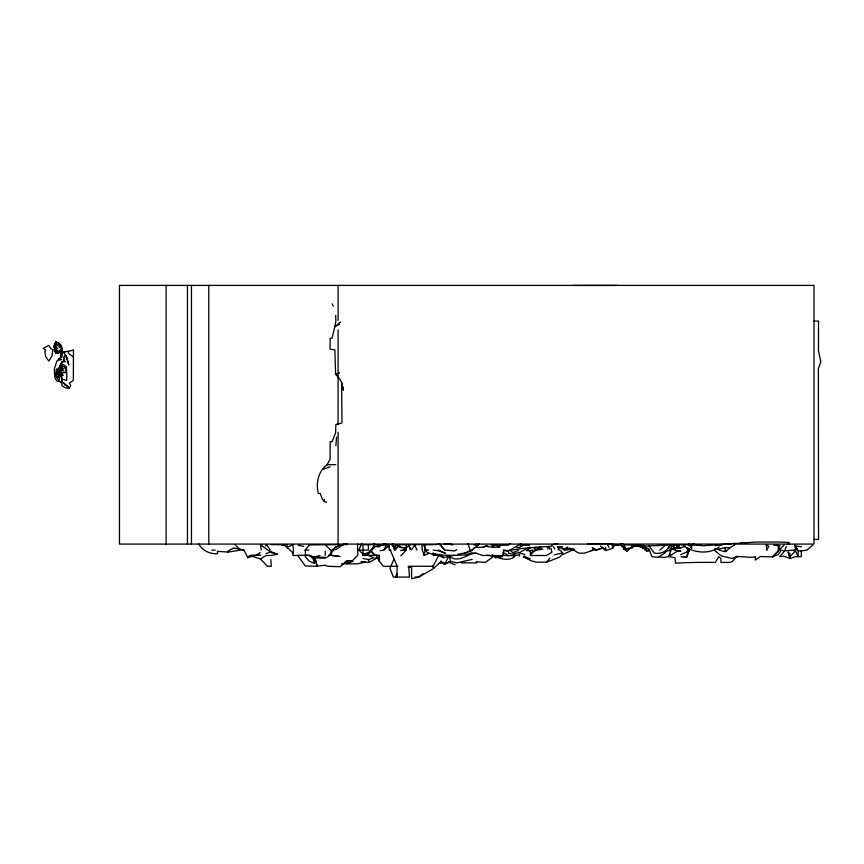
<?xml version="1.0" encoding="UTF-8"?>
<svg xmlns="http://www.w3.org/2000/svg" width="864" height="864" viewBox="0 0 864 864"><rect width="100%" height="100%" fill="white"/><g stroke="black" fill="none" stroke-linecap="round" stroke-linejoin="round"><path stroke-width="1.3" d="M326.689 502.351L324.389 501.476L322.294 499.219L320.22 493.474L318.341 493.528C315.63 483.127 318.449 470.804 327.132 464.746L330.134 459L330.134 441.763L332.078 441.763L335.61 432.734L335.88 424.516L341.96 423.036L341.626 382.342L343.375 390.042L341.626 382.342L339.53 378.626L335.578 374.296L334.876 349.898L330.059 349.099L330.134 338.332L332.003 338.332L334.811 326.711L335.88 321.095L335.675 315.328M357.577 544.147L357.782 555.098L352.22 560.887L346.82 563.609L347.263 560.596L352.22 560.887L346.82 560.887L340.135 566.73L327.845 566.287L325.188 565.272L316.04 566.222L305.402 566.006L297.572 555.358M715.09 548.597L715.079 550.876L721.44 555.941L732.348 558.511C739.562 554.267 747.727 558.76 755.33 556.675L755.33 560.12L760.288 556.556L772.718 556.87L778.27 550.93L778.313 545.476L773.755 544.903L779.717 545.735L778.388 551.081L772.718 556.87M396.878 577.076L397.159 566.287L390.161 549.742L389.362 550.098L388.433 544.212L389.416 546.674M686.383 552.571L687.431 551.718L687.528 548.078M56.581 368.917L55.825 370.861L57.208 371.617L55.469 373.399L55.382 375.451L57.121 377.244L58.255 377.276L60.48 375.484L57.715 373.41L60.113 371.347L59.929 372.125L57.694 369.176L59.756 366.822L61.646 362.524L63.806 360.731L64.811 355.871L63.893 356.854L63.806 360.731L65.642 361.638L61.884 361.843L59.54 366.876L64.022 371.196M56.29 349.736L55.274 348.127L55.231 351.821L56.171 352.955L61.16 351.864L61.441 353.992L60.772 354.92L61.841 357.318L61.171 352.49M69.779 351.14L73.472 349.812L73.343 380.365L69.39 383.076L70.664 385.517L69.368 388.314L62.305 382.104L61.236 376.218L61.29 374.328L63.126 375.592L61.322 372.816L62.424 366.206L60.545 364.284L62.348 363.96L66.431 366.692L66.83 375.095L66.69 380.484L63.029 379.361M684.04 544.784L684.094 546.512L679.428 548.402L676.523 548.068L676.728 544.676M57.121 377.244L57.251 376.477L55.836 375.451L55.976 373.399L57.305 371.984L59.432 371.498M335.891 445.651L336.55 437.119M56.365 348.84L55.145 348.872L55.264 347.76M59.108 370.321L60.221 370.969L59.108 370.321L58.979 371.347L57.586 372.006L57.694 369.176M373.799 548.208L373.799 543.456L373.799 544.698L363.01 544.698L363.01 555.293L368.41 554.051L373.799 548.208L373.799 546.361L368.41 552.69L363.01 554.072L358.873 550.098L361.703 543.359M629.662 548.618L626.983 551.038L623.732 549.234L623.992 547.279M347.263 560.596L346.82 563.609L353.02 561.146M631.627 546.07L632.826 546.707L633.15 544.698M61.744 348.149L62.154 350.838L61.43 353.02C58.86 353.02 55.577 350.028 55.274 348.127M55.145 348.916L55.231 343.31L55.76 341.863L56.473 342.058M428.987 553.295L424.17 555.487L425.196 550.098M719.14 550.055L724.388 551.588L724.561 550.66M57.046 350.86L55.231 351.821L55.361 348.667M54.67 346.507L55.76 341.863L57.056 345.006L56.441 346.864L57.748 348.818M61.862 375.851L61.506 377.147L62.759 379.793L62.176 379.555L61.333 382.115L61.992 385.711L65.264 387.817L69.368 388.314L67.64 386.035L62.305 382.104M611.248 544.136L614.099 545.054L620.59 544.784L622.037 543.942L625.374 548.705L632.005 547.884L632.75 545.195M622.663 544.579L622.037 546.696L620.158 543.748M686.815 557.194L688.91 550.93L686.383 556.675L686.815 557.194L681.059 556.6L686.383 556.675M658.865 556.837L663.736 557.474L668.779 556.578L671.555 548.683L674.946 548.111L676.22 550.66L680.702 551.146L676.22 550.66L671.555 548.683L672.581 549.428L674.212 546.07M58.255 377.276L59.713 375.343L60.48 375.484L59.357 374.404L59.713 375.343L57.478 374.857L55.976 373.399M394.027 559.138L389.988 568.296L393.358 577.076L409.504 577.076L408.683 566.287L433.166 566.287L438.728 555.12L433.166 555.487M55.76 341.863L53.514 346.702L55.512 348.797M784.912 550.098L786.337 546.469M622.782 544.676L622.037 546.556L621.184 544.32M58.979 351.864L58.352 352.966L59.27 351.875L58.352 352.966L55.858 352.75L54.94 350.892M60.793 372.805L62.23 369.403M380.02 550.681L383.972 550.044L386.446 544.32M397.181 573.718L395.723 577.076L396.846 574.852M60.88 352.89L60.102 352.339L62.208 353.441L61.69 351.864L61.16 353.02L62.489 354.953M532.807 549.893L530.302 551.016L530.302 554.072L541.091 546.588L538.542 547.895L535.691 547.398L534.611 549.752L534.125 547.214M614.855 544.99L612.598 548.359L605.848 550.53L602.165 547.322M374.89 544.32L373.864 546.415L379.199 546.912L381.899 544.698L383.033 544.73L380.441 544.698M397.008 546.858L395.388 550.098L394.751 546.858M670.712 544.882C667.926 550.919 660.949 554.515 654.415 553.079L649.015 545.94L638.226 545.918L638.96 545.497M60.772 354.92L61.16 354.164L60.653 357.178L56.938 361.012L54.248 369.101L54.821 377.503L56.992 381.175L61.333 382.115M736.387 556.675L732.348 561.514L730.069 562.421L720.932 562.464L720.868 558.446L718.783 556.675L715.338 562.421C701.968 562.324 688.651 562.324 675.562 563.209L674.903 557.593L668.779 556.578L670.043 554.202M330.631 554.396L335.286 547.074M632.005 547.884L633.798 544.698M672.721 545.184L669.179 550.93L666.349 550.93L664.546 553.111L658.098 557.302L651.888 556.675L649.793 550.832L646.456 551.34L646.304 548.705M485.762 546.286L492.523 547.29L499.457 547.204L500.742 545.152M666.349 550.93L669.071 546.772L664.546 553.111M780.689 550.93L778.313 554.504L772.664 556.675L778.388 551.081M533.066 550.951L530.302 555.487L546.491 555.487L551.88 552.334L551.005 548.24M57.272 342.425L61.29 345.395L61.819 348.03L59.411 350.59L60.134 352.89L62.154 350.838M61.052 345.719L59.162 346.766L59.108 344.682L54.767 344.434L57.056 345.006M677.765 547.312L680.692 548.122L677.765 548.057L678.877 545.184M524.761 557.366L531.533 560.952L536.846 562.194L546.75 562.172L549.839 558.079M60.005 371.282L60.901 367.794L60.545 364.284M325.231 557.312L314.442 557.107L309.042 555.487L305.608 555.487L305.122 550.098L309.604 544.698M608.947 547.441L607.554 544.817L608.386 543.78M554.256 554.893L562.68 552.884L560.585 550.627L558.392 549.634L560.272 547.301L562.399 546.534M691.351 545.551L692.896 543.65L691.135 545.53M479.52 543.715L470.934 550.994M784.112 551.448L779.62 556.675L783.745 556.157L789.89 558.446L795.55 556.675L801.295 556.675L801.295 550.93L806.998 550.033L812.786 545.184M61.517 346.496L59.162 346.766L61.819 348.03L61.949 348.84L61.96 349.812L59.638 351.81L56.743 350.838L55.361 348.786M234.954 544.471L238.896 548.629L244.08 550.314L247.795 557.636L249.685 555.487L260.474 558.976L267.451 566.287L271.264 566.287L270.864 559.624M400.842 555.898L406.177 550.098L406.177 544.698M788.843 542.948L789.286 542.484L778.604 542.009L755.233 542.095L703.48 545.778C685.649 543.974 667.116 545.173 649.015 545.94M446.191 562.594L444.388 564.473L440.899 560.995M562.68 553.943L559.526 557.194L546.75 562.172M529.135 559.17L523.303 556.913L524.383 555.822M788.206 552.074L789.804 556.675L795.55 550.93L795.517 546.404M784.037 545.162L779.317 549.828L784.069 550.811L794.74 550.098M724.388 551.588L726.192 551.308L729.961 547.582L724.572 547.668L719.194 549.04M440.802 561.881L433.166 568.793L418.954 577.033L411.577 578.815L411.61 567.216L408.002 566.903M433.134 565.52L432.324 566.287L433.166 567.616M509.987 543.499L508.14 545.238L491.022 545.184M570.575 548.392L578.88 553.154L584.258 553.198L592.477 550.433L594.389 548.64M392.094 544.882L395.388 549.342L399.557 545.476M377.395 544.806L379.555 544.698M631.303 547.106L626.983 551.038L624.812 547.862M659.815 550.087L665.204 545.26M383.972 550.044L388.843 545.864M526.705 550.908L530.507 547.657M328.536 555.487L330.631 553.727L331.171 550.4L338.612 545.378L342.608 545.281M476.928 545.854L478.85 544.234M474.163 548.176L471.398 550.498L464.27 553.63L469.822 550.681M340.654 321.894L334.811 326.711L339.466 324.432M419.958 576.212L422.971 573.728M419.807 576.331L421.513 574.927M492.523 554.753L493.776 556.211L485.33 562.41L476.14 561.773M528.768 545.411C526.403 543.294 522.137 545.389 519.502 547.549L516.812 547.398M63.504 368.766L65.524 367.34L65.923 372.665L61.322 372.816M456.775 549.558L454.745 550.962L444.593 549.979L439.279 544.19L434.981 544.698M729.767 548.003L734.594 544.676M371.034 551.027L375.149 555.487L379.458 555.314L379.199 561.082L383.432 566.287L397.818 566.309M668.779 556.578L677.765 550.93M640.926 545.335L642.654 548.575L644.328 547.495M607.554 544.817L609.422 543.629M520.808 543.823L507.989 551.243L503.755 549.763L502.686 555.606L482.393 555.444L476.334 553.273L470.934 552.906L465.836 554.872L452.92 555.487L443.956 557.658L438.329 555.487M260.474 558.976L266.177 555.487L271.274 555.487L277.549 554.224L271.274 551.826L265.864 553.63M329.854 555.487L325.231 558.295L314.442 557.809L309.042 555.487M255.485 555.412L260.464 555.304L250.031 555.487L255.485 555.412L260.237 552.571M386.554 546.912L388.724 545.659M567.41 547.128L563.652 549.666L560.272 547.301L564.181 548.953L569.927 548.122M638.226 545.929L640.775 547.258L642.6 546.232M673.369 548.996L674.946 548.111M529.762 547.128L519.502 552.56L514.112 553.457L511.132 551.394M719.172 546.966C709.312 554.45 695.542 552.852 685.325 547.214L684.137 545.108M592.952 549.828L596.646 549.742L592.229 547.83L595.89 550.141L600.448 548.381M476.334 547.42L483.257 547.182L486.475 545.508M450.49 561.308L444.388 564.473L449.356 555.487L450.49 561.308L456.667 562.907L472.23 559.386M360.968 561.557L368.734 562.464L377.136 558.122M57.607 352.21L56.171 352.955L56.506 351.518L57.056 352.89L56.171 352.955L56.603 351.594L57.056 352.89L58.579 352.426M293.371 553.403L287.28 547.322L292.831 544.622M562.68 554.548L574.657 549.137M595.89 550.141L603.083 548.111M336.031 547.052L340.589 544.946M635.267 545.249L635.731 545.908M680.638 554.71L687.431 551.718M383.767 544.741L386.122 543.726M335.578 374.296L339.552 372.805M346.918 543.737L341.453 545.778L336.031 549.526L333.331 549.623M323.384 469.163L330.134 466.787M344.423 562.464L346.82 561.622M514.004 557.302C507.762 561.125 501.163 558.716 495.137 556.675L495.644 557.734L500.224 557.032M513.734 552.172L518.54 550.606M561.773 546.653L557.28 546.782L561.47 546.48M363.01 558.479L368.41 559.537L373.799 557.82L368.41 555.487M564.365 550.314L573.113 549.05M314.442 557.107L319.842 555.487M483.257 547.182L487.901 545.81M247.795 557.636L253.865 555.844M640.775 547.258L641.822 546.944M447.703 562.745L450.295 562M375.03 558.241L377.492 557.55M715.446 545.713L718.891 544.698M59.54 366.876L61.009 369.047M381.899 544.698L378.616 545.53L373.799 544.028M382.795 544.352L384.653 543.91M570.672 549.806L573.242 549.202M365.569 562.043L357.61 563.836L341.42 563.89M736.312 556.675L738.094 556.308M632.826 546.707L638.226 546.091L638.226 544.698M438.556 563.36L443.437 562.378M457.553 554.332L465.545 552.83M695.401 544.946L701.287 544.633L695.542 544.655M461.365 562.561L463.795 562.151M198.763 543.802C202.23 550.768 210.114 554.256 217.685 553.662L217.307 551.372L228.096 552.042L243.691 549.644M635.386 546.059L637.772 545.692M557.885 543.823L551.88 544.72L552.064 546.178L524.977 548.154L508.172 550.606M65.005 351.67L62.986 351.562L63.288 352.588L61.43 353.02L61.69 351.864M419.666 544.698L414.461 544.568L416.977 550.098M377.147 555.12L363.01 555.487M535.691 550.098L542.808 549.32L538.564 547.646M389.858 544.698L379.804 544.698M524.902 545.238L529.643 544.774M309.042 544.936L336.031 544.698M59.108 344.682L60.048 344.596M740.491 542.722L743.818 542.43M406.177 550.098L400.788 550.53L406.177 549.515L405.097 547.582M308.394 555.163L292.853 555.487L293.49 550.066L292.853 544.698M68.98 351L62.186 352.296L62.986 351.562L65.027 352.069M426.805 549.968L424.958 550.098L424.634 544.698L433.166 544.698M476.744 562.896L461.354 562.842M60.718 372.017L60.134 370.796L59.141 371.423L59.854 373.108L59.152 381.402L54.54 373.518L56.398 373.399L55.447 373.399M636.908 545.789L638.928 545.67M335.761 464.627L327.132 464.746M437.476 554.234L433.166 554.45L427.766 552.766L424.958 550.098L428.62 550.098M409.169 566.633L411.491 566.536M408.866 544.752L410.53 544.698L406.177 547.776L400.788 547.387L396.155 544.698L407.916 544.698M590.598 550.487L592.477 550.433M719.626 545.098L721.872 545.054M211.831 550.152L215.244 550.098M415.141 577.076L418.954 577.033M521.478 545.26L525.463 545.227M573.286 285.444L618.354 285.433M813.942 321.095L818.532 321.095L818.489 350.59L820.8 361.789L818.37 368.755L818.532 539.438L813.942 539.438M55.123 375.451L55.836 375.451M731.365 544.082L119.459 544.082L119.459 285.401L814.018 285.401L814.018 544.082L734.033 544.082M359.996 544.698L361.325 544.698M411.577 544.698L415.12 544.698L411.577 549.806L408.607 545.724M675.454 545.184L677.765 545.184M795.474 545.184L794.718 545.184L798.196 550.93L798.055 556.675L795.55 550.93L795.269 545.26M305.122 550.098L309.042 550.098M357.955 550.098L368.41 550.098L368.41 544.698M648 550.098L649.015 550.098M793.897 550.93L795.55 550.93M801.295 550.93L798.196 550.93L794.912 545.184M271.274 544.676L281.848 544.698L282.064 545.432L287.248 544.666L287.28 547.322M440.359 562.669L444.031 562.712M503.42 550.649L506.92 550.768M382.774 544.622L384.599 544.698M638.226 545.173L587.52 543.812M676.523 548.068L674.514 547.97L672.052 545.519M56.441 346.864L53.514 346.702L55.145 348.872M454.745 555.422L438.556 555.055L433.166 554.062M508.712 555.487L515.624 555.984M425.228 545L423.241 544.817L425.282 547.981M795.55 546.07L801.5 546.75M496.768 556.675L502.513 556.675L502.513 554.926L508.259 555.984M523.303 556.913L525.712 557.204M446.72 543.91L453.136 544.72L444.182 543.823M433.166 550.098L438.556 550.811L445.662 553.457L438.318 550.033M486.94 555.12L493.776 556.211M238.896 548.921L233.496 548.057L228.096 551.027L228.096 552.042M473.548 544.72L478.051 545.476L476.183 543.802M406.177 548.284L400.788 547.376L396.652 544.698M389.362 550.098L390.895 550.357L390.161 549.742M616.961 545L618.462 545.27M778.313 545.476L779.717 545.735M646.326 548.219L640.926 546.826M298.253 545.26L303.653 546.329M343.613 544.028L346.82 544.698M787.298 544.05L789.232 544.482M527.213 550.336L530.302 551.016M378.583 544.698L379.274 544.86M60.113 371.347L58.838 371.196M535.691 547.398L538.542 547.895M715.208 548.446L718.794 549.342M261.187 549.796L260.474 544.687L271.274 552.593L277.549 554.224M508.712 553.252L517.59 555.433L519.502 553.824L519.566 556.06M55.858 352.75L56.927 353.074M520.582 553.262L524.902 554.58M685.325 547.214L689.04 548.413M519.502 544.698L522.202 545.594M524.902 556.826L530.302 558.662M62.424 366.206L65.524 367.34M693.976 544.072L697.226 545.324M447.228 555.984L454.745 558.932C462.726 559.958 469.4 552.906 476.334 553.273M448.243 562.086L455.058 564.764M313.859 557.96L314.442 563.404L308.956 560.974L305.23 556.481M640.289 544.482L645.041 546.804M503.312 552.517L508.259 555.358M499.457 547.204L495.18 544.698L492.523 547.29L492.523 546.102M58.082 351.637L56.743 350.838L56.959 351.961M61.582 374.144L59.854 373.108L61.009 376.704M643.626 545.929L649.382 549.428M612.198 543.823L614.099 545.054M435.186 554.116L437.216 555.487L435.337 553.867M73.051 356.756L68.774 353.624L68.029 351.994M600.448 546.037L605.848 550.53M439.463 554.105L443.956 557.658M243.13 550.098L244.285 551.016M370.699 551.297L373.799 553.77L373.799 554.947M646.326 548.953L644.566 547.398L642.622 547.798L642.654 548.575M645.235 547.582L646.834 549.05L645.062 550.098L643.982 546.955M688.824 543.542L692.194 545.864L690.563 547.528L691.978 548.208L688.468 544.439M493.798 555.995L495.644 557.734M325.231 544.698L330.631 550.098M284.094 544.698L287.464 548.078M58.45 342.652L59.854 344.25M392.688 544.698L395.388 547.776M309.614 555.066L315.295 561.546L314.928 559.418M680.216 548.132L677.549 544.514M439.808 543.953L444.593 549.979M677.408 545.605L679.428 548.402M64.12 352.944L66.895 357.534L68.807 365.062L65.923 355.568M270.313 550.228L266.738 544.698L265.874 544.698L265.874 545.983M621.713 543.715L623.419 546.394M676.868 545.184L677.765 546.674M553.414 546.718L554.731 548.975M63.947 383.108L65.167 385.301M643.626 545.141L644.792 547.409M376.348 555.487L379.199 561.082L379.199 555.487M59.238 369.004L60.221 370.969L60.221 369.673M724.572 547.668L726.192 551.308M60.091 375.548L59.486 373.734M332.24 303.858L333.212 306.126M520.733 544.212L521.359 545.951M424.17 555.487L422.366 550.098L421.783 544.698M468.04 543.726L470.297 550.508M622.426 545.162L623.732 549.234M393.098 545.648L394.384 550.098M315.09 558.738L317.239 566.287L315.101 558.598M788.152 552.182L789.89 558.446M57.758 370.321L57.931 371.002M547.247 546.847L547.819 549.104M549.029 546.458L549.634 549.018L549.245 546.545M625.374 548.705L624.737 545.962L623.581 544.406L622.037 543.942M409.406 547.074L409.925 549.45M61.02 350.244L61.376 351.907M558.058 547.02L558.392 549.634M368.41 559.537L368.734 562.464M612.317 545.087L612.598 548.359M605.621 547.387L605.848 550.098M314.42 559.721L314.442 563.404M789.804 553.057L789.804 556.675M689.256 549.018L689.256 550.93M514.004 555.228L514.004 556.675M508.712 552.366L508.712 552.982M433.166 552.852L433.166 554.126M395.388 544.698L395.388 549.342M368.41 552.69L368.41 554.051M338.094 285.401L338.094 320.436M338.094 329.864L338.094 424.17M338.094 432.259L338.094 544.082M325.231 551.113L325.231 555.487M324.389 499.219L324.389 501.476M271.274 551.826L271.274 552.593M208.775 285.401L208.775 544.082M191.452 285.401L191.452 544.082M187.445 285.401L187.445 544.082M166.115 285.401L166.115 544.082M59.648 373.064L59.605 374.425L57.715 373.41L59.648 373.064M52.996 349.531L51.872 356.216L48.848 361.098L45.533 356.454L44.842 351.432L45.63 349.866L43.2 348.343L48.848 345.319L50.9 348.786L52.996 349.531M734.962 543.748L734.476 545.216L734.389 543.175L734.962 543.748M768.722 546.394L766.67 550.379L766.282 544.741L768.722 546.394M392.688 543.802L391.63 544.698L392.688 543.802M61.603 359.489L58.99 360.234L58.817 358.646L61.603 359.489M339.811 556.502L330.642 555.25L339.811 556.502"/></g></svg>
